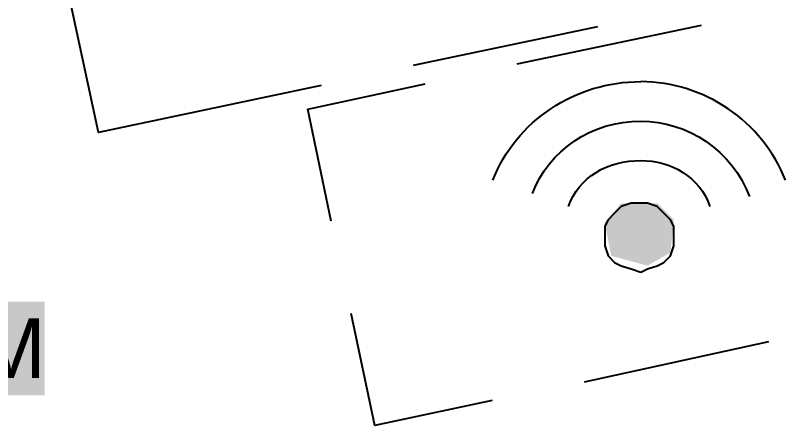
# Model space of a CAD drawing. Header units: inches. Extents: x -1841 to -80, y -100 to 1021.
# Drawn here: x -788.85 to -750.82, y 459.32 to 479.58 of the extents above; entities that cross this region are included whole.
import ezdxf

# ---------------------------------------------------------------- set-up
doc = ezdxf.new("R2010")
doc.units = ezdxf.units.IN
doc.header["$MEASUREMENT"] = 0
doc.layers.add('PDF_Geometry', color=7, linetype='Continuous', true_color=0x777777)
doc.layers.add('PDF_Solid Fills', color=7, linetype='Continuous', true_color=0xffffff)
doc.layers.add('PDF_Text', color=7, linetype='Continuous')
doc.styles.add('PDF Arial', font='arial.ttf')

msp = doc.modelspace()

# ---------------------------------------------------------------- hatches: boundary and pattern name
at = {"layer": 'PDF_Solid Fills', "lineweight": 25, "transparency": 33554559}
msp.add_hatch(color=7, dxfattribs=at).paths.add_polyline_path([(-756.343, 469.489), (-757.155, 470.301), (-758.941, 470.301), (-759.753, 469.327), (-759.428, 467.703), (-757.642, 467.216), (-756.505, 467.866)])

# ---------------------------------------------------------------- linework, layer by layer
at = {"layer": 'PDF_Geometry', "color": 7, "lineweight": 25}
for points in [[(-773.754, 476.112), (-784.756, 473.795), (-786.328, 481.158)], [(-760.104, 479.007), (-769.204, 477.104)], [(-764.075, 477.187), (-754.975, 479.09)], [(-773.257, 469.411), (-774.415, 474.953), (-768.625, 476.194)], [(-765.316, 460.559), (-771.106, 459.318), (-772.265, 464.861)], [(-751.666, 463.455), (-760.766, 461.469)]]:
    msp.add_lwpolyline(points, dxfattribs=at)
msp.add_lwpolyline([(-759.753, 468.678), (-759.753, 468.19), (-759.59, 467.703), (-759.265, 467.378), (-758.941, 467.216), (-758.454, 467.054), (-757.966, 466.891), (-757.642, 467.054), (-757.155, 467.216), (-756.83, 467.378), (-756.505, 467.703), (-756.343, 468.19), (-756.343, 468.678), (-756.343, 469.165), (-756.505, 469.489), (-756.83, 469.814), (-757.155, 470.139), (-757.642, 470.301), (-757.966, 470.301), (-758.454, 470.301), (-758.941, 470.139), (-759.265, 469.814), (-759.59, 469.489), (-759.753, 469.165)], close=True, dxfattribs=at)
msp.add_arc((-758.02, 468.555), 7.755, 21.8256, 89.6006, dxfattribs=at)
for points in [[(-765.274, 471.438), (-764.137, 474.361), (-761.214, 476.31), (-757.966, 476.31)], [(-763.325, 470.789), (-762.513, 472.9), (-760.402, 474.361), (-757.966, 474.361)], [(-757.966, 474.361), (-755.693, 474.361), (-753.42, 472.9), (-752.608, 470.626)], [(-761.539, 470.139), (-761.052, 471.6), (-759.59, 472.412), (-757.966, 472.412)], [(-757.966, 472.412), (-756.505, 472.412), (-755.044, 471.6), (-754.556, 470.139)]]:
    msp.add_open_spline(points, degree=3, dxfattribs=at)
at = {"layer": 'PDF_Solid Fills', "color": 7, "lineweight": 25, "transparency": 33554559}
msp.add_solid([(-813.71, 460.807), (-787.403, 460.807), (-813.71, 465.44), (-787.403, 465.44)], dxfattribs=at)

# ---------------------------------------------------------------- texts
at = {"layer": 'PDF_Text', "color": 7, "lineweight": 25, "insert": (-813.667, 463.125), "char_height": 2.9477, "attachment_point": 4, "style": 'PDF Arial'}
msp.add_mtext('CLASSROOM', dxfattribs=at)

doc.saveas('drawing.dxf')
